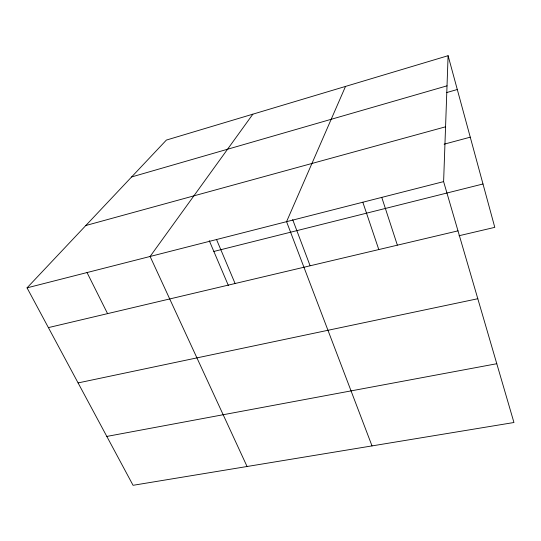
<?xml version="1.0" encoding="UTF-8"?>
<svg xmlns="http://www.w3.org/2000/svg" width="541" height="541" viewBox="0 0 541 541"><rect width="100%" height="100%" fill="white"/><g stroke="black" fill="none" stroke-linecap="round" stroke-linejoin="round"><path stroke-width="0.81" d="M443.613 181.62L448.097 55.696L166.385 140.072L27.05 287.853L133.059 485.304L513.95 422.507L443.613 181.62L27.05 287.853M345.516 86.418L286.568 221.668L372.019 445.906M252.877 114.165L150.107 256.468L247.068 466.504M131.612 176.954L447.028 85.836M446.819 92.518L457.294 89.515M85.816 225.516L445.568 126.804M444.134 144.183L470.257 137.177M213.851 251.45L482.991 183.987M48.399 327.609L457.99 230.858M459.025 235.741L494.785 227.355L448.097 55.696M78.093 382.92L477.804 298.727M106.827 436.431L496.787 363.721M87.033 272.556L107.571 313.638M209.259 240.671L228.383 285.54M216.528 239.528L235.092 283.511M292.674 219.599L310.034 265.59M362.822 202.219L378.795 249.563M381.736 197.309L397.331 245.059"/></g></svg>
